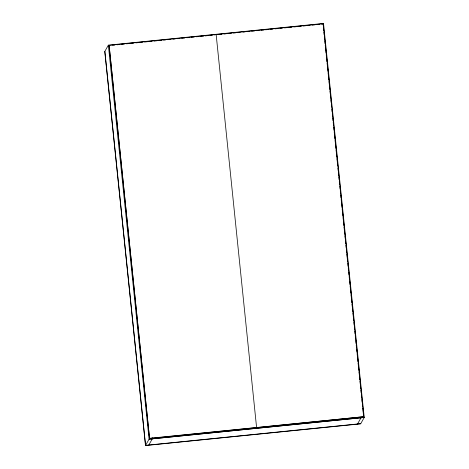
<?xml version="1.0" encoding="UTF-8"?>
<svg xmlns="http://www.w3.org/2000/svg" width="469" height="469" viewBox="0 0 469 469"><rect width="100%" height="100%" fill="white"/><g stroke="black" fill="none" stroke-linecap="round" stroke-linejoin="round"><path stroke-width="0.7" d="M108.351 45.153L104.763 51.531L145.484 445.55L360.643 423.853L364.231 417.474L323.516 23.45L108.351 45.153L149.072 439.166L145.484 445.55M109.113 45.341L149.57 438.544L363.809 416.695L323.2 23.749L109.113 45.341L149.57 438.544M323.2 25.467L323.2 23.749M148.825 445.017L152.296 438.843L152.167 437.548M256.613 427.751L216.156 34.548L214.55 34.952M357.53 423.976L361.007 417.797M112.607 45.235L114.788 45.012M116.974 44.795L119.161 44.573M121.342 44.35L124.256 44.057M126.442 43.84L128.623 43.617M130.81 43.4L133.724 43.101M135.904 42.884L138.091 42.661M140.278 42.445L142.459 42.222M144.645 42.005L147.559 41.712M149.74 41.489L151.927 41.266M154.113 41.049L157.027 40.756M159.208 40.533L161.395 40.316M163.575 40.094L165.762 39.871M167.949 39.654L170.13 39.431M173.043 39.138L175.23 38.921M177.417 38.698L179.598 38.476M181.784 38.259L184.698 37.966M186.879 37.743L189.066 37.526M191.252 37.303L194.16 37.01M196.347 36.787L198.534 36.57M200.714 36.348L203.628 36.054M205.088 35.908L207.996 35.615M210.182 35.392L212.369 35.175M219.65 34.442L221.831 34.219M224.018 34.003L226.205 33.78M228.385 33.557L231.299 33.264M233.486 33.047L235.667 32.824M237.853 32.607L240.04 32.384M242.954 32.091L245.135 31.869M247.321 31.652L249.502 31.429M251.689 31.212L254.603 30.913M256.789 30.696L258.97 30.473M261.157 30.256L264.07 29.963M265.524 29.817L268.438 29.524M270.625 29.301L272.806 29.078M274.992 28.861L277.179 28.638M280.087 28.345L282.274 28.128M284.46 27.906L286.641 27.683M288.828 27.466L291.741 27.173M293.922 26.95L296.109 26.733M298.296 26.51L301.204 26.217M303.39 25.994L305.577 25.777M307.758 25.555L309.945 25.338M312.131 25.115L315.045 24.822M317.226 24.599L319.412 24.382M321.593 24.159L323.053 24.013M149.717 438.281L363.809 416.695M360.761 423.648L145.595 445.345L104.88 51.326M323.352 26.926L323.727 30.561M323.88 32.021L324.179 34.929M324.331 36.383L324.63 39.296M324.783 40.75L325.081 43.664M325.234 45.118L326.061 53.12M326.213 54.574L326.512 57.488M326.664 58.942L326.963 61.855M327.11 63.309L327.415 66.217M327.561 67.677L327.942 71.311M328.089 72.765L328.394 75.679M328.54 77.133L328.845 80.047M328.992 81.5L329.291 84.408M329.443 85.868L329.818 89.503M329.971 90.963L330.27 93.87M330.422 95.324L330.721 98.238M330.874 99.692L331.173 102.605M331.325 104.059L331.624 106.967M331.853 109.154L332.152 112.062M332.304 113.516L332.603 116.429M332.756 117.883L333.054 120.797M333.201 122.251L333.506 125.159M333.729 127.345L334.034 130.253M334.18 131.707L334.485 134.621M334.632 136.074L334.93 138.988M335.083 140.442L335.91 148.444M336.062 149.904L336.361 152.812M336.513 154.266L336.812 157.179M336.965 158.633L337.715 165.909M337.944 168.095L338.243 171.003M338.395 172.457L338.694 175.371M338.841 176.825L339.146 179.738M339.292 181.192L339.673 184.827M339.82 186.287L340.125 189.195M340.271 190.649L340.576 193.562M340.723 195.016L341.022 197.93M341.174 199.384L341.549 203.024M341.702 204.478L342.001 207.386M342.153 208.84L342.452 211.754M342.605 213.207L342.903 216.121M343.056 217.575L343.355 220.483M343.507 221.943L343.883 225.577M344.035 227.037L344.334 229.945M344.481 231.399L344.785 234.312M344.932 235.766L345.237 238.68M345.383 240.134L345.764 243.769M345.911 245.228L346.216 248.136M346.362 249.59L346.661 252.504M346.814 253.958L347.564 261.233M347.793 263.42L348.092 266.328M348.244 267.781L348.543 270.695M348.696 272.149L348.995 275.063M349.147 276.517L349.446 279.424M349.675 281.611L349.974 284.519M350.126 285.979L350.425 288.886M350.572 290.34L350.876 293.254M351.023 294.708L351.404 298.348M351.551 299.802L351.856 302.71M352.002 304.17L352.301 307.078M352.454 308.532L352.752 311.445M352.905 312.899L353.732 320.902M353.884 322.361L354.183 325.269M354.335 326.723L354.634 329.637M354.787 331.091L355.086 334.004M355.238 335.458L355.613 339.099M355.766 340.553L356.065 343.46M356.211 344.92L356.516 347.828M356.663 349.282L356.968 352.196M357.114 353.649L357.495 357.29M357.642 358.744L357.947 361.652M358.093 363.112L358.392 366.019M358.545 367.473L358.844 370.387M358.996 371.841L359.295 374.754M359.524 376.935L359.823 379.843M359.975 381.303L360.274 384.211M360.426 385.665L360.725 388.578M360.878 390.032L361.177 392.946M361.329 394.4L361.705 398.034M361.857 399.494L362.156 402.402M362.303 403.856L362.607 406.77M362.754 408.223L363.51 415.499M364.237 417.469L149.072 439.16L364.231 417.474"/></g></svg>
